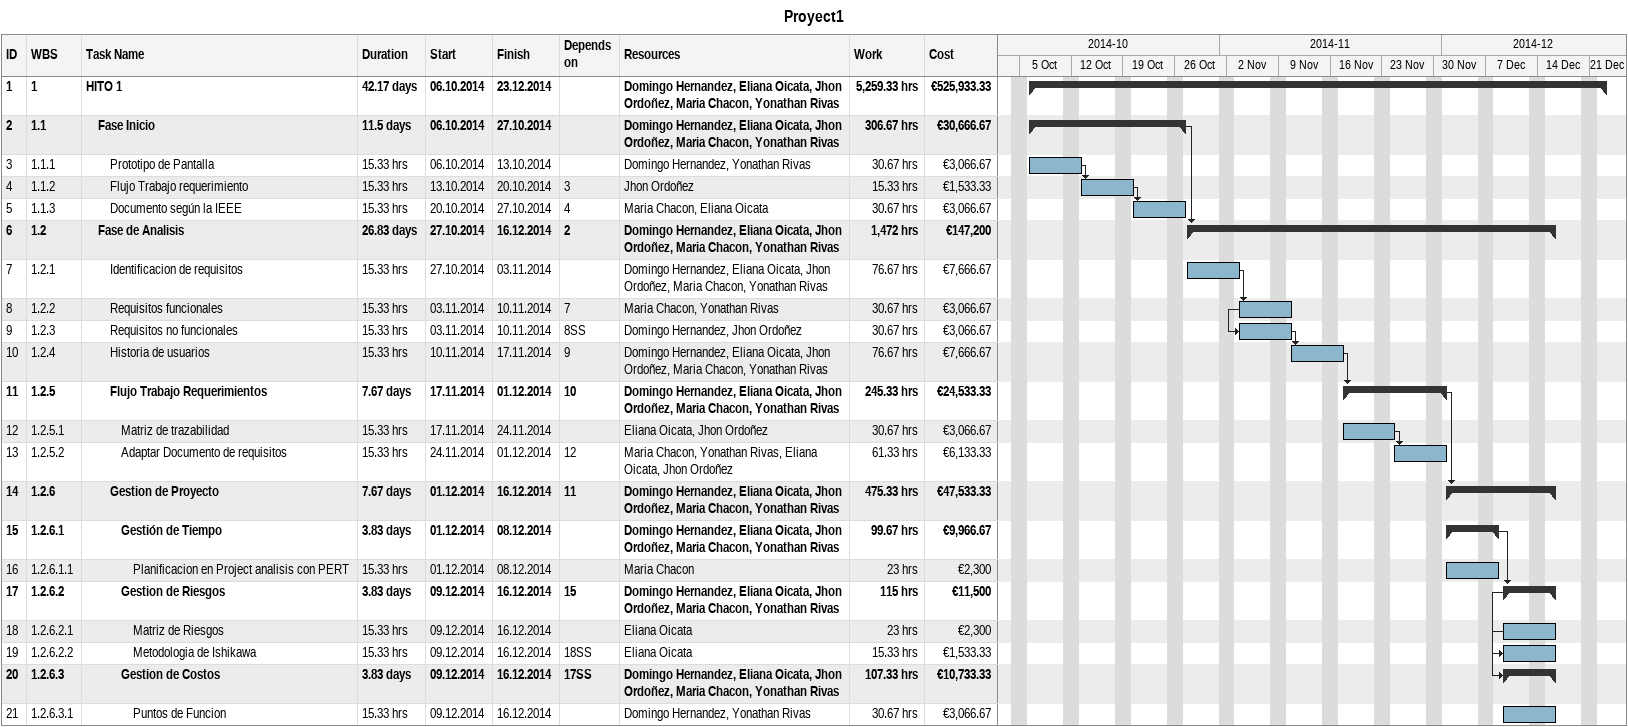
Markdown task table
Proyect1

| ID | WBS | Task | Duration | Start | Finish | Predecessors | Resources | Work (h) | Cost (€) |
|---|---|---|---|---|---|---|---|---|---|
| 1 | 1 | **HITO 1** | 42.17d | 2014-10-06 | 2014-12-23 |  | Domingo Hernandez, Eliana Oicata, Jhon Ordoñez, Maria Chacon, Yonathan Rivas | 5259.33 | 525933.33 |
| 2 | 1.1 | **Fase Inicio** | 11.5d | 2014-10-06 | 2014-10-27 |  | Domingo Hernandez, Eliana Oicata, Jhon Ordoñez, Maria Chacon, Yonathan Rivas | 306.67 | 30666.67 |
| 3 | 1.1.1 | Prototipo de Pantalla | 15.33h | 2014-10-06 | 2014-10-13 |  | Domingo Hernandez, Yonathan Rivas | 30.67 | 3066.67 |
| 4 | 1.1.2 | Flujo Trabajo requerimiento | 15.33h | 2014-10-13 | 2014-10-20 | 3 | Jhon Ordoñez | 15.33 | 1533.33 |
| 5 | 1.1.3 | Documento según la IEEE | 15.33h | 2014-10-20 | 2014-10-27 | 4 | Maria Chacon, Eliana Oicata | 30.67 | 3066.67 |
| 6 | 1.2 | **Fase de Analisis** | 26.83d | 2014-10-27 | 2014-12-16 | 2 | Domingo Hernandez, Eliana Oicata, Jhon Ordoñez, Maria Chacon, Yonathan Rivas | 1472 | 147200 |
| 7 | 1.2.1 | Identificacion de requisitos | 15.33h | 2014-10-27 | 2014-11-03 |  | Domingo Hernandez, Eliana Oicata, Jhon Ordoñez, Maria Chacon, Yonathan Rivas | 76.67 | 7666.67 |
| 8 | 1.2.2 | Requisitos funcionales | 15.33h | 2014-11-03 | 2014-11-10 | 7 | Maria Chacon, Yonathan Rivas | 30.67 | 3066.67 |
| 9 | 1.2.3 | Requisitos no funcionales | 15.33h | 2014-11-03 | 2014-11-10 | 8SS | Domingo Hernandez, Jhon Ordoñez | 30.67 | 3066.67 |
| 10 | 1.2.4 | Historia de usuarios | 15.33h | 2014-11-10 | 2014-11-17 | 9 | Domingo Hernandez, Eliana Oicata, Jhon Ordoñez, Maria Chacon, Yonathan Rivas | 76.67 | 7666.67 |
| 11 | 1.2.5 | **Flujo Trabajo Requerimientos** | 7.67d | 2014-11-17 | 2014-12-01 | 10 | Domingo Hernandez, Eliana Oicata, Jhon Ordoñez, Maria Chacon, Yonathan Rivas | 245.33 | 24533.33 |
| 12 | 1.2.5.1 | Matriz de trazabilidad | 15.33h | 2014-11-17 | 2014-11-24 |  | Eliana Oicata, Jhon Ordoñez | 30.67 | 3066.67 |
| 13 | 1.2.5.2 | Adaptar Documento de requisitos | 15.33h | 2014-11-24 | 2014-12-01 | 12 | Maria Chacon, Yonathan Rivas, Eliana Oicata, Jhon Ordoñez | 61.33 | 6133.33 |
| 14 | 1.2.6 | **Gestion de Proyecto** | 7.67d | 2014-12-01 | 2014-12-16 | 11 | Domingo Hernandez, Eliana Oicata, Jhon Ordoñez, Maria Chacon, Yonathan Rivas | 475.33 | 47533.33 |
| 15 | 1.2.6.1 | **Gestión de Tiempo** | 3.83d | 2014-12-01 | 2014-12-08 |  | Domingo Hernandez, Eliana Oicata, Jhon Ordoñez, Maria Chacon, Yonathan Rivas | 99.67 | 9966.67 |
| 16 | 1.2.6.1.1 | Planificacion en Project analisis con PERT | 15.33h | 2014-12-01 | 2014-12-08 |  | Maria Chacon | 23 | 2300 |
| 17 | 1.2.6.2 | **Gestion de Riesgos** | 3.83d | 2014-12-09 | 2014-12-16 | 15 | Domingo Hernandez, Eliana Oicata, Jhon Ordoñez, Maria Chacon, Yonathan Rivas | 115 | 11500 |
| 18 | 1.2.6.2.1 | Matriz de Riesgos | 15.33h | 2014-12-09 | 2014-12-16 |  | Eliana Oicata | 23 | 2300 |
| 19 | 1.2.6.2.2 | Metodologia de Ishikawa | 15.33h | 2014-12-09 | 2014-12-16 | 18SS | Eliana Oicata | 15.33 | 1533.33 |
| 20 | 1.2.6.3 | **Gestion de Costos** | 3.83d | 2014-12-09 | 2014-12-16 | 17SS | Domingo Hernandez, Eliana Oicata, Jhon Ordoñez, Maria Chacon, Yonathan Rivas | 107.33 | 10733.33 |
| 21 | 1.2.6.3.1 | Puntos de Funcion | 15.33h | 2014-12-09 | 2014-12-16 |  | Domingo Hernandez, Yonathan Rivas | 30.67 | 3066.67 |
